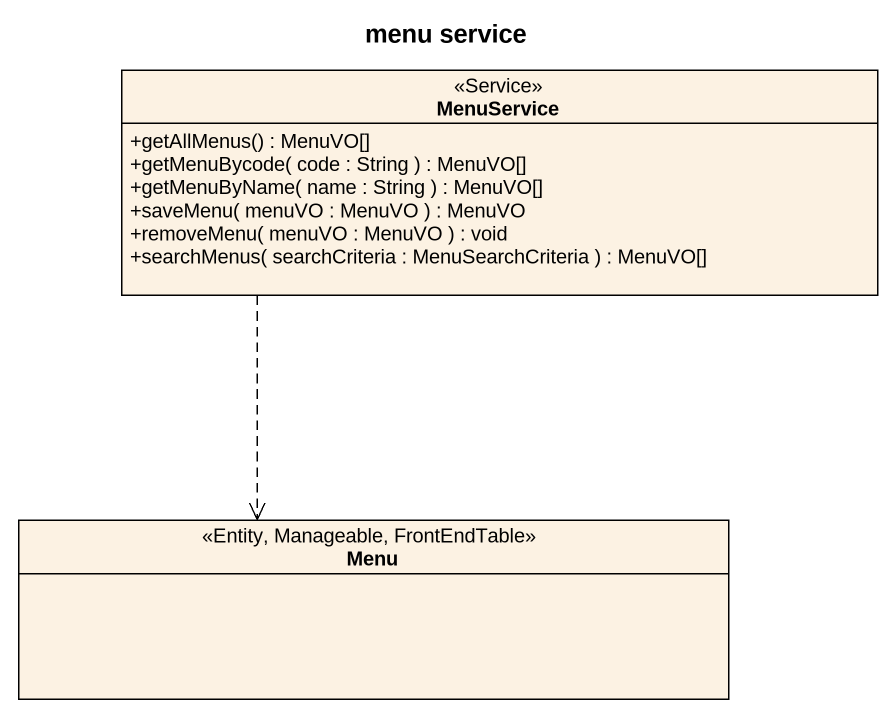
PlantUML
@startuml
title menu service
hide circle
hide empty members
skinparam classAttributeIconSize 0
class MenuService <<Service>> {
  +getAllMenus() : MenuVO[]
  +getMenuBycode( code : String ) : MenuVO[]
  +getMenuByName( name : String ) : MenuVO[]
  +saveMenu( menuVO : MenuVO ) : MenuVO
  +removeMenu( menuVO : MenuVO ) : void
  +searchMenus( searchCriteria : MenuSearchCriteria ) : MenuVO[]
}
class Menu <<Entity, Manageable, FrontEndTable>>
MenuService ..> Menu
@enduml
